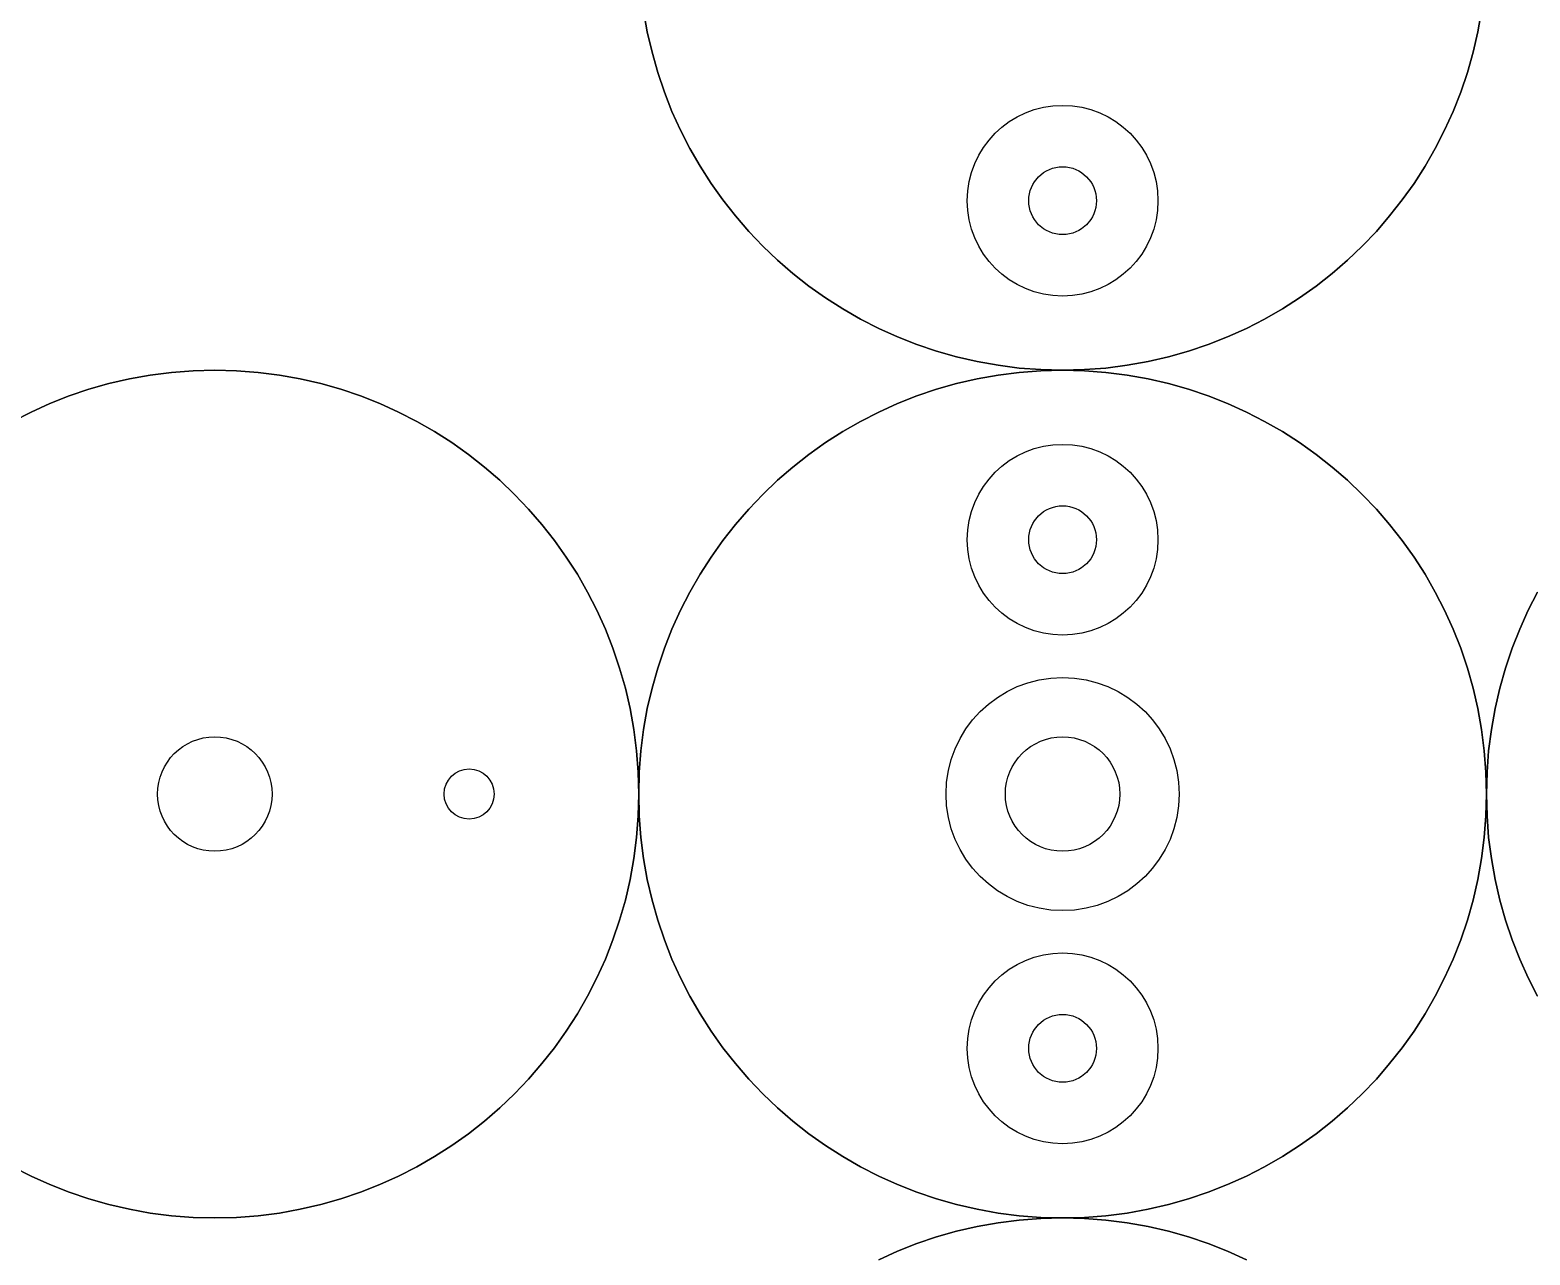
# Model space of a CAD drawing. Extents: x 0 to 10.3, y 0 to 10.3.
# Drawn here: x 2.701 to 6.24, y 4.05 to 6.94 of the extents above; entities that cross this region are included whole.
import ezdxf

# ---------------------------------------------------------------- set-up
doc = ezdxf.new("R2010")
doc.units = 0
doc.layers.add('Default Layer', color=1, linetype='CONTINUOUS')

msp = doc.modelspace()

# ---------------------------------------------------------------- linework, layer by layer
at = {"layer": 'Default Layer'}
for points in [[(5.1372, 8.3624, 0.414205), (1.912, 5.1372)], [(5.1372, 8.3624, -0.414205), (8.3624, 5.1372)], [(5.1372, 1.912, -0.414205), (1.912, 5.1372)]]:
    msp.add_lwpolyline(points, format="xyb", dxfattribs=at)
for points in [[(4.1487, 6.9849), (4.1575, 6.9356), (4.1686, 6.8872), (4.1821, 6.8398), (4.1978, 6.7933), (4.2157, 6.7479), (4.2358, 6.7036), (4.2578, 6.6605), (4.2819, 6.6186), (4.3079, 6.578), (4.3358, 6.5388), (4.3655, 6.5011), (4.3969, 6.4648), (4.43, 6.43), (4.4648, 6.3969), (4.5011, 6.3655), (4.5388, 6.3358), (4.578, 6.3079), (4.6186, 6.2819), (4.6605, 6.2578), (4.7036, 6.2358), (4.7479, 6.2157), (4.7933, 6.1978), (4.8398, 6.1821), (4.8872, 6.1686), (4.9356, 6.1575), (4.9849, 6.1487), (5.0349, 6.1423), (5.0857, 6.1385), (5.1372, 6.1372), (5.1886, 6.1385), (5.2394, 6.1423), (5.2894, 6.1487), (5.3387, 6.1575), (5.3871, 6.1686), (5.4345, 6.1821), (5.481, 6.1978), (5.5264, 6.2157), (5.5707, 6.2358), (5.6138, 6.2578), (5.6557, 6.2819), (5.6963, 6.3079), (5.7355, 6.3358), (5.7732, 6.3655), (5.8095, 6.3969), (5.8443, 6.43), (5.8774, 6.4648), (5.9088, 6.5011), (5.9385, 6.5388), (5.9664, 6.578), (5.9924, 6.6186), (6.0165, 6.6605), (6.0385, 6.7036), (6.0586, 6.7479), (6.0765, 6.7933), (6.0922, 6.8398), (6.1057, 6.8872), (6.1168, 6.9356), (6.1256, 6.9849)], [(6.1256, 6.9849), (6.1168, 6.9356), (6.1057, 6.8872), (6.0922, 6.8398), (6.0765, 6.7933), (6.0586, 6.7479), (6.0385, 6.7036), (6.0165, 6.6605), (5.9924, 6.6186), (5.9664, 6.578), (5.9385, 6.5388), (5.9088, 6.5011), (5.8774, 6.4648), (5.8443, 6.43), (5.8095, 6.3969), (5.7732, 6.3655), (5.7355, 6.3358), (5.6963, 6.3079), (5.6557, 6.2819), (5.6138, 6.2578), (5.5707, 6.2358), (5.5264, 6.2157), (5.481, 6.1978), (5.4345, 6.1821), (5.3871, 6.1686), (5.3387, 6.1575), (5.2894, 6.1487), (5.2394, 6.1423), (5.1886, 6.1385), (5.1372, 6.1372), (5.0857, 6.1385), (5.0349, 6.1423), (4.9849, 6.1487), (4.9356, 6.1575), (4.8872, 6.1686), (4.8398, 6.1821), (4.7933, 6.1978), (4.7479, 6.2157), (4.7036, 6.2358), (4.6605, 6.2578), (4.6186, 6.2819), (4.578, 6.3079), (4.5388, 6.3358), (4.5011, 6.3655), (4.4648, 6.3969), (4.43, 6.43), (4.3969, 6.4648), (4.3655, 6.5011), (4.3358, 6.5388), (4.3079, 6.578), (4.2819, 6.6186), (4.2578, 6.6605), (4.2358, 6.7036), (4.2157, 6.7479), (4.1978, 6.7933), (4.1821, 6.8398), (4.1686, 6.8872), (4.1575, 6.9356), (4.1487, 6.9849)], [(2.6605, 4.2578), (2.7036, 4.2358), (2.7479, 4.2157), (2.7933, 4.1978), (2.8398, 4.1821), (2.8872, 4.1686), (2.9356, 4.1575), (2.9849, 4.1487), (3.0349, 4.1423), (3.0857, 4.1385), (3.1372, 4.1372), (3.1886, 4.1385), (3.2394, 4.1423), (3.2894, 4.1487), (3.3387, 4.1575), (3.3871, 4.1686), (3.4345, 4.1821), (3.481, 4.1978), (3.5264, 4.2157), (3.5707, 4.2358), (3.6138, 4.2578), (3.6557, 4.2819), (3.6963, 4.3079), (3.7355, 4.3358), (3.7732, 4.3655), (3.8095, 4.3969), (3.8443, 4.43), (3.8774, 4.4648), (3.9088, 4.5011), (3.9385, 4.5388), (3.9664, 4.578), (3.9924, 4.6186), (4.0165, 4.6605), (4.0385, 4.7036), (4.0586, 4.7479), (4.0765, 4.7933), (4.0922, 4.8398), (4.1057, 4.8872), (4.1168, 4.9356), (4.1256, 4.9849), (4.132, 5.0349), (4.1359, 5.0857), (4.1372, 5.1372), (4.1372, 5.1372), (4.1359, 5.1886), (4.132, 5.2394), (4.1256, 5.2894), (4.1168, 5.3387), (4.1057, 5.3871), (4.0922, 5.4345), (4.0765, 5.481), (4.0586, 5.5264), (4.0385, 5.5707), (4.0165, 5.6138), (3.9924, 5.6557), (3.9664, 5.6963), (3.9385, 5.7355), (3.9088, 5.7732), (3.8774, 5.8095), (3.8443, 5.8443), (3.8095, 5.8774), (3.7732, 5.9088), (3.7355, 5.9385), (3.6963, 5.9664), (3.6557, 5.9924), (3.6138, 6.0165), (3.5707, 6.0385), (3.5264, 6.0586), (3.481, 6.0765), (3.4345, 6.0922), (3.3871, 6.1057), (3.3387, 6.1168), (3.2894, 6.1256), (3.2394, 6.132), (3.1886, 6.1359), (3.1372, 6.1372), (3.0857, 6.1359), (3.0349, 6.132), (2.9849, 6.1256), (2.9356, 6.1168), (2.8872, 6.1057), (2.8398, 6.0922), (2.7933, 6.0765), (2.7479, 6.0586), (2.7036, 6.0385), (2.6605, 6.0165)], [(2.6605, 6.0165), (2.7036, 6.0385), (2.7479, 6.0586), (2.7933, 6.0765), (2.8398, 6.0922), (2.8872, 6.1057), (2.9356, 6.1168), (2.9849, 6.1256), (3.0349, 6.132), (3.0857, 6.1359), (3.1372, 6.1372), (3.1886, 6.1359), (3.2394, 6.132), (3.2894, 6.1256), (3.3387, 6.1168), (3.3871, 6.1057), (3.4345, 6.0922), (3.481, 6.0765), (3.5264, 6.0586), (3.5707, 6.0385), (3.6138, 6.0165), (3.6557, 5.9924), (3.6963, 5.9664), (3.7355, 5.9385), (3.7732, 5.9088), (3.8095, 5.8774), (3.8443, 5.8443), (3.8774, 5.8095), (3.9088, 5.7732), (3.9385, 5.7355), (3.9664, 5.6963), (3.9924, 5.6557), (4.0165, 5.6138), (4.0385, 5.5707), (4.0586, 5.5264), (4.0765, 5.481), (4.0922, 5.4345), (4.1057, 5.3871), (4.1168, 5.3387), (4.1256, 5.2894), (4.132, 5.2394), (4.1359, 5.1886), (4.1372, 5.1372), (4.1359, 5.0857), (4.132, 5.0349), (4.1256, 4.9849), (4.1168, 4.9356), (4.1057, 4.8872), (4.0922, 4.8398), (4.0765, 4.7933), (4.0586, 4.7479), (4.0385, 4.7036), (4.0165, 4.6605), (3.9924, 4.6186), (3.9664, 4.578), (3.9385, 4.5388), (3.9088, 4.5011), (3.8774, 4.4648), (3.8443, 4.43), (3.8095, 4.3969), (3.7732, 4.3655), (3.7355, 4.3358), (3.6963, 4.3079), (3.6557, 4.2819), (3.6138, 4.2578), (3.5707, 4.2358), (3.5264, 4.2157), (3.481, 4.1978), (3.4345, 4.1821), (3.3871, 4.1686), (3.3387, 4.1575), (3.2894, 4.1487), (3.2394, 4.1423), (3.1886, 4.1385), (3.1372, 4.1372), (3.0857, 4.1385), (3.0349, 4.1423), (2.9849, 4.1487), (2.9356, 4.1575), (2.8872, 4.1686), (2.8398, 4.1821), (2.7933, 4.1978), (2.7479, 4.2157), (2.7036, 4.2358), (2.6605, 4.2578)], [(6.2578, 5.6138), (6.2358, 5.5707), (6.2157, 5.5264), (6.1978, 5.481), (6.1821, 5.4345), (6.1686, 5.3871), (6.1575, 5.3387), (6.1487, 5.2894), (6.1423, 5.2394), (6.1385, 5.1886), (6.1372, 5.1372), (6.1385, 5.0857), (6.1423, 5.0349), (6.1487, 4.9849), (6.1575, 4.9356), (6.1686, 4.8872), (6.1821, 4.8398), (6.1978, 4.7933), (6.2157, 4.7479), (6.2358, 4.7036), (6.2578, 4.6605)], [(6.2578, 4.6605), (6.2358, 4.7036), (6.2157, 4.7479), (6.1978, 4.7933), (6.1821, 4.8398), (6.1686, 4.8872), (6.1575, 4.9356), (6.1487, 4.9849), (6.1423, 5.0349), (6.1385, 5.0857), (6.1372, 5.1372), (6.1372, 5.1372), (6.1385, 5.1886), (6.1423, 5.2394), (6.1487, 5.2894), (6.1575, 5.3387), (6.1686, 5.3871), (6.1821, 5.4345), (6.1978, 5.481), (6.2157, 5.5264), (6.2358, 5.5707), (6.2578, 5.6138)], [(5.5707, 4.0385), (5.5264, 4.0586), (5.481, 4.0765), (5.4345, 4.0922), (5.3871, 4.1057), (5.3387, 4.1168), (5.2894, 4.1256), (5.2394, 4.132), (5.1886, 4.1359), (5.1372, 4.1372), (5.0857, 4.1359), (5.0349, 4.132), (4.9849, 4.1256), (4.9356, 4.1168), (4.8872, 4.1057), (4.8398, 4.0922), (4.7933, 4.0765), (4.7479, 4.0586), (4.7036, 4.0385)], [(4.7036, 4.0385), (4.7479, 4.0586), (4.7933, 4.0765), (4.8398, 4.0922), (4.8872, 4.1057), (4.9356, 4.1168), (4.9849, 4.1256), (5.0349, 4.132), (5.0857, 4.1359), (5.1372, 4.1372), (5.1886, 4.1359), (5.2394, 4.132), (5.2894, 4.1256), (5.3387, 4.1168), (5.3871, 4.1057), (5.4345, 4.0922), (5.481, 4.0765), (5.5264, 4.0586), (5.5707, 4.0385)]]:
    msp.add_lwpolyline(points, dxfattribs=at)
for points in [[(4.9122, 6.5371), (4.9134, 6.5601), (4.9168, 6.5824), (4.9223, 6.604), (4.9299, 6.6247), (4.9394, 6.6443), (4.9506, 6.6629), (4.9636, 6.6802), (4.9781, 6.6962), (4.9941, 6.7107), (5.0114, 6.7237), (5.03, 6.7349), (5.0496, 6.7444), (5.0703, 6.752), (5.0919, 6.7575), (5.1142, 6.7609), (5.1372, 6.7621), (5.1602, 6.7609), (5.1825, 6.7575), (5.2041, 6.752), (5.2248, 6.7444), (5.2444, 6.7349), (5.263, 6.7237), (5.2803, 6.7107), (5.2963, 6.6962), (5.3108, 6.6802), (5.3238, 6.6629), (5.335, 6.6443), (5.3445, 6.6247), (5.3521, 6.604), (5.3576, 6.5824), (5.361, 6.5601), (5.3622, 6.5371), (5.361, 6.5141), (5.3576, 6.4918), (5.3521, 6.4702), (5.3445, 6.4495), (5.335, 6.4299), (5.3238, 6.4113), (5.3108, 6.394), (5.2963, 6.378), (5.2803, 6.3635), (5.263, 6.3505), (5.2444, 6.3393), (5.2248, 6.3298), (5.2041, 6.3222), (5.1825, 6.3167), (5.1602, 6.3133), (5.1372, 6.3121), (5.1142, 6.3133), (5.0919, 6.3167), (5.0703, 6.3222), (5.0496, 6.3298), (5.03, 6.3393), (5.0114, 6.3505), (4.9941, 6.3635), (4.9781, 6.378), (4.9636, 6.394), (4.9506, 6.4113), (4.9394, 6.4299), (4.9299, 6.4495), (4.9223, 6.4702), (4.9168, 6.4918), (4.9134, 6.5141), (4.9122, 6.5371)], [(5.0572, 6.5371), (5.0576, 6.5453), (5.0588, 6.5532), (5.0608, 6.5609), (5.0635, 6.5682), (5.0669, 6.5752), (5.0709, 6.5818), (5.0806, 6.5937), (5.0925, 6.6034), (5.0991, 6.6074), (5.1061, 6.6108), (5.1134, 6.6135), (5.1211, 6.6155), (5.129, 6.6167), (5.1372, 6.6171), (5.1454, 6.6167), (5.1533, 6.6155), (5.161, 6.6135), (5.1683, 6.6108), (5.1753, 6.6074), (5.1819, 6.6034), (5.1938, 6.5937), (5.2035, 6.5818), (5.2075, 6.5752), (5.2109, 6.5682), (5.2136, 6.5609), (5.2156, 6.5532), (5.2168, 6.5453), (5.2172, 6.5371), (5.2168, 6.5289), (5.2156, 6.521), (5.2136, 6.5133), (5.2109, 6.506), (5.2075, 6.499), (5.2035, 6.4924), (5.1938, 6.4805), (5.1819, 6.4708), (5.1753, 6.4668), (5.1683, 6.4634), (5.161, 6.4607), (5.1533, 6.4587), (5.1454, 6.4575), (5.1372, 6.4571), (5.129, 6.4575), (5.1211, 6.4587), (5.1134, 6.4607), (5.1061, 6.4634), (5.0991, 6.4668), (5.0925, 6.4708), (5.0806, 6.4805), (5.0709, 6.4924), (5.0669, 6.499), (5.0635, 6.506), (5.0608, 6.5133), (5.0588, 6.521), (5.0576, 6.5289), (5.0572, 6.5371)], [(4.1372, 5.1372), (4.1385, 5.1886), (4.1423, 5.2394), (4.1487, 5.2894), (4.1575, 5.3387), (4.1686, 5.3871), (4.1821, 5.4345), (4.1978, 5.481), (4.2157, 5.5264), (4.2358, 5.5707), (4.2578, 5.6138), (4.2819, 5.6557), (4.3079, 5.6963), (4.3358, 5.7355), (4.3655, 5.7732), (4.3969, 5.8095), (4.43, 5.8443), (4.4648, 5.8774), (4.5011, 5.9088), (4.5388, 5.9385), (4.578, 5.9664), (4.6186, 5.9924), (4.6605, 6.0165), (4.7036, 6.0385), (4.7479, 6.0586), (4.7933, 6.0765), (4.8398, 6.0922), (4.8872, 6.1057), (4.9356, 6.1168), (4.9849, 6.1256), (5.0349, 6.132), (5.0857, 6.1359), (5.1372, 6.1372), (5.1886, 6.1359), (5.2394, 6.132), (5.2894, 6.1256), (5.3387, 6.1168), (5.3871, 6.1057), (5.4345, 6.0922), (5.481, 6.0765), (5.5264, 6.0586), (5.5707, 6.0385), (5.6138, 6.0165), (5.6557, 5.9924), (5.6963, 5.9664), (5.7355, 5.9385), (5.7732, 5.9088), (5.8095, 5.8774), (5.8443, 5.8443), (5.8774, 5.8095), (5.9088, 5.7732), (5.9385, 5.7355), (5.9664, 5.6963), (5.9924, 5.6557), (6.0165, 5.6138), (6.0385, 5.5707), (6.0586, 5.5264), (6.0765, 5.481), (6.0922, 5.4345), (6.1057, 5.3871), (6.1168, 5.3387), (6.1256, 5.2894), (6.132, 5.2394), (6.1359, 5.1886), (6.1372, 5.1372), (6.1359, 5.0857), (6.132, 5.0349), (6.1256, 4.9849), (6.1168, 4.9356), (6.1057, 4.8872), (6.0922, 4.8398), (6.0765, 4.7933), (6.0586, 4.7479), (6.0385, 4.7036), (6.0165, 4.6605), (5.9924, 4.6186), (5.9664, 4.578), (5.9385, 4.5388), (5.9088, 4.5011), (5.8774, 4.4648), (5.8443, 4.43), (5.8095, 4.3969), (5.7732, 4.3655), (5.7355, 4.3358), (5.6963, 4.3079), (5.6557, 4.2819), (5.6138, 4.2578), (5.5707, 4.2358), (5.5264, 4.2157), (5.481, 4.1978), (5.4345, 4.1821), (5.3871, 4.1686), (5.3387, 4.1575), (5.2894, 4.1487), (5.2394, 4.1423), (5.1886, 4.1385), (5.1372, 4.1372), (5.0857, 4.1385), (5.0349, 4.1423), (4.9849, 4.1487), (4.9356, 4.1575), (4.8872, 4.1686), (4.8398, 4.1821), (4.7933, 4.1978), (4.7479, 4.2157), (4.7036, 4.2358), (4.6605, 4.2578), (4.6186, 4.2819), (4.578, 4.3079), (4.5388, 4.3358), (4.5011, 4.3655), (4.4648, 4.3969), (4.43, 4.43), (4.3969, 4.4648), (4.3655, 4.5011), (4.3358, 4.5388), (4.3079, 4.578), (4.2819, 4.6186), (4.2578, 4.6605), (4.2358, 4.7036), (4.2157, 4.7479), (4.1978, 4.7933), (4.1821, 4.8398), (4.1686, 4.8872), (4.1575, 4.9356), (4.1487, 4.9849), (4.1423, 5.0349), (4.1385, 5.0857), (4.1372, 5.1372)], [(6.1372, 5.1372), (6.1359, 5.1886), (6.132, 5.2394), (6.1256, 5.2894), (6.1168, 5.3387), (6.1057, 5.3871), (6.0922, 5.4345), (6.0765, 5.481), (6.0586, 5.5264), (6.0385, 5.5707), (6.0165, 5.6138), (5.9924, 5.6557), (5.9664, 5.6963), (5.9385, 5.7355), (5.9088, 5.7732), (5.8774, 5.8095), (5.8443, 5.8443), (5.8095, 5.8774), (5.7732, 5.9088), (5.7355, 5.9385), (5.6963, 5.9664), (5.6557, 5.9924), (5.6138, 6.0165), (5.5707, 6.0385), (5.5264, 6.0586), (5.481, 6.0765), (5.4345, 6.0922), (5.3871, 6.1057), (5.3387, 6.1168), (5.2894, 6.1256), (5.2394, 6.132), (5.1886, 6.1359), (5.1372, 6.1372), (5.0857, 6.1359), (5.0349, 6.132), (4.9849, 6.1256), (4.9356, 6.1168), (4.8872, 6.1057), (4.8398, 6.0922), (4.7933, 6.0765), (4.7479, 6.0586), (4.7036, 6.0385), (4.6605, 6.0165), (4.6186, 5.9924), (4.578, 5.9664), (4.5388, 5.9385), (4.5011, 5.9088), (4.4648, 5.8774), (4.43, 5.8443), (4.3969, 5.8095), (4.3655, 5.7732), (4.3358, 5.7355), (4.3079, 5.6963), (4.2819, 5.6557), (4.2578, 5.6138), (4.2358, 5.5707), (4.2157, 5.5264), (4.1978, 5.481), (4.1821, 5.4345), (4.1686, 5.3871), (4.1575, 5.3387), (4.1487, 5.2894), (4.1423, 5.2394), (4.1385, 5.1886), (4.1372, 5.1372), (4.1385, 5.0857), (4.1423, 5.0349), (4.1487, 4.9849), (4.1575, 4.9356), (4.1686, 4.8872), (4.1821, 4.8398), (4.1978, 4.7933), (4.2157, 4.7479), (4.2358, 4.7036), (4.2578, 4.6605), (4.2819, 4.6186), (4.3079, 4.578), (4.3358, 4.5388), (4.3655, 4.5011), (4.3969, 4.4648), (4.43, 4.43), (4.4648, 4.3969), (4.5011, 4.3655), (4.5388, 4.3358), (4.578, 4.3079), (4.6186, 4.2819), (4.6605, 4.2578), (4.7036, 4.2358), (4.7479, 4.2157), (4.7933, 4.1978), (4.8398, 4.1821), (4.8872, 4.1686), (4.9356, 4.1575), (4.9849, 4.1487), (5.0349, 4.1423), (5.0857, 4.1385), (5.1372, 4.1372), (5.1886, 4.1385), (5.2394, 4.1423), (5.2894, 4.1487), (5.3387, 4.1575), (5.3871, 4.1686), (5.4345, 4.1821), (5.481, 4.1978), (5.5264, 4.2157), (5.5707, 4.2358), (5.6138, 4.2578), (5.6557, 4.2819), (5.6963, 4.3079), (5.7355, 4.3358), (5.7732, 4.3655), (5.8095, 4.3969), (5.8443, 4.43), (5.8774, 4.4648), (5.9088, 4.5011), (5.9385, 4.5388), (5.9664, 4.578), (5.9924, 4.6186), (6.0165, 4.6605), (6.0385, 4.7036), (6.0586, 4.7479), (6.0765, 4.7933), (6.0922, 4.8398), (6.1057, 4.8872), (6.1168, 4.9356), (6.1256, 4.9849), (6.132, 5.0349), (6.1359, 5.0857), (6.1372, 5.1372)], [(4.9122, 5.7372), (4.9134, 5.7602), (4.9168, 5.7825), (4.9223, 5.8041), (4.9299, 5.8248), (4.9394, 5.8444), (4.9506, 5.863), (4.9636, 5.8803), (4.9781, 5.8963), (4.9941, 5.9108), (5.0114, 5.9238), (5.03, 5.935), (5.0496, 5.9445), (5.0703, 5.9521), (5.0919, 5.9576), (5.1142, 5.961), (5.1372, 5.9622), (5.1602, 5.961), (5.1825, 5.9576), (5.2041, 5.9521), (5.2248, 5.9445), (5.2444, 5.935), (5.263, 5.9238), (5.2803, 5.9108), (5.2963, 5.8963), (5.3108, 5.8803), (5.3238, 5.863), (5.335, 5.8444), (5.3445, 5.8248), (5.3521, 5.8041), (5.3576, 5.7825), (5.361, 5.7602), (5.3622, 5.7372), (5.361, 5.7142), (5.3576, 5.6919), (5.3521, 5.6703), (5.3445, 5.6496), (5.335, 5.63), (5.3238, 5.6114), (5.3108, 5.5941), (5.2963, 5.5781), (5.2803, 5.5636), (5.263, 5.5506), (5.2444, 5.5394), (5.2248, 5.5299), (5.2041, 5.5223), (5.1825, 5.5168), (5.1602, 5.5134), (5.1372, 5.5122), (5.1142, 5.5134), (5.0919, 5.5168), (5.0703, 5.5223), (5.0496, 5.5299), (5.03, 5.5394), (5.0114, 5.5506), (4.9941, 5.5636), (4.9781, 5.5781), (4.9636, 5.5941), (4.9506, 5.6114), (4.9394, 5.63), (4.9299, 5.6496), (4.9223, 5.6703), (4.9168, 5.6919), (4.9134, 5.7142), (4.9122, 5.7372)], [(5.0572, 5.7372), (5.0576, 5.7454), (5.0588, 5.7533), (5.0608, 5.761), (5.0635, 5.7683), (5.0669, 5.7753), (5.0709, 5.7819), (5.0806, 5.7938), (5.0925, 5.8035), (5.0991, 5.8075), (5.1061, 5.8109), (5.1134, 5.8136), (5.1211, 5.8156), (5.129, 5.8168), (5.1372, 5.8172), (5.1454, 5.8168), (5.1533, 5.8156), (5.161, 5.8136), (5.1683, 5.8109), (5.1753, 5.8075), (5.1819, 5.8035), (5.1938, 5.7938), (5.2035, 5.7819), (5.2075, 5.7753), (5.2109, 5.7683), (5.2136, 5.761), (5.2156, 5.7533), (5.2168, 5.7454), (5.2172, 5.7372), (5.2168, 5.729), (5.2156, 5.7211), (5.2136, 5.7134), (5.2109, 5.7061), (5.2075, 5.6991), (5.2035, 5.6925), (5.1938, 5.6806), (5.1819, 5.6709), (5.1753, 5.6669), (5.1683, 5.6635), (5.161, 5.6608), (5.1533, 5.6588), (5.1454, 5.6576), (5.1372, 5.6572), (5.129, 5.6576), (5.1211, 5.6588), (5.1134, 5.6608), (5.1061, 5.6635), (5.0991, 5.6669), (5.0925, 5.6709), (5.0806, 5.6806), (5.0709, 5.6925), (5.0669, 5.6991), (5.0635, 5.7061), (5.0608, 5.7134), (5.0588, 5.7211), (5.0576, 5.729), (5.0572, 5.7372)], [(4.8622, 5.1372), (4.8636, 5.1653), (4.8678, 5.1926), (4.8746, 5.219), (4.8838, 5.2442), (4.8954, 5.2683), (4.9092, 5.291), (4.925, 5.3121), (4.9427, 5.3317), (4.9623, 5.3494), (4.9834, 5.3652), (5.0061, 5.379), (5.0302, 5.3906), (5.0554, 5.3998), (5.0818, 5.4066), (5.1091, 5.4108), (5.1372, 5.4122), (5.1653, 5.4108), (5.1926, 5.4066), (5.219, 5.3998), (5.2442, 5.3906), (5.2683, 5.379), (5.291, 5.3652), (5.3121, 5.3494), (5.3317, 5.3317), (5.3494, 5.3121), (5.3652, 5.291), (5.379, 5.2683), (5.3906, 5.2442), (5.3998, 5.219), (5.4066, 5.1926), (5.4108, 5.1653), (5.4122, 5.1372), (5.4108, 5.1091), (5.4066, 5.0818), (5.3998, 5.0554), (5.3906, 5.0302), (5.379, 5.0061), (5.3652, 4.9834), (5.3494, 4.9623), (5.3317, 4.9427), (5.3121, 4.925), (5.291, 4.9092), (5.2683, 4.8954), (5.2442, 4.8838), (5.219, 4.8746), (5.1926, 4.8678), (5.1653, 4.8636), (5.1372, 4.8622), (5.1091, 4.8636), (5.0818, 4.8678), (5.0554, 4.8746), (5.0302, 4.8838), (5.0061, 4.8954), (4.9834, 4.9092), (4.9623, 4.925), (4.9427, 4.9427), (4.925, 4.9623), (4.9092, 4.9834), (4.8954, 5.0061), (4.8838, 5.0302), (4.8746, 5.0554), (4.8678, 5.0818), (4.8636, 5.1091), (4.8622, 5.1372)], [(3.0021, 5.1372), (3.0028, 5.151), (3.0048, 5.1644), (3.0082, 5.1773), (3.0127, 5.1897), (3.0184, 5.2015), (3.0252, 5.2127), (3.0329, 5.2231), (3.0416, 5.2327), (3.0512, 5.2414), (3.0616, 5.2491), (3.0728, 5.2559), (3.0846, 5.2616), (3.097, 5.2661), (3.1099, 5.2695), (3.1233, 5.2715), (3.1371, 5.2722), (3.1509, 5.2715), (3.1643, 5.2695), (3.1772, 5.2661), (3.1896, 5.2616), (3.2014, 5.2559), (3.2126, 5.2491), (3.223, 5.2414), (3.2326, 5.2327), (3.2413, 5.2231), (3.249, 5.2127), (3.2558, 5.2015), (3.2615, 5.1897), (3.266, 5.1773), (3.2694, 5.1644), (3.2714, 5.151), (3.2721, 5.1372), (3.2714, 5.1234), (3.2694, 5.11), (3.266, 5.0971), (3.2615, 5.0847), (3.2558, 5.0729), (3.249, 5.0617), (3.2413, 5.0513), (3.2326, 5.0417), (3.223, 5.033), (3.2126, 5.0253), (3.2014, 5.0185), (3.1896, 5.0128), (3.1772, 5.0083), (3.1643, 5.0049), (3.1509, 5.0029), (3.1371, 5.0022), (3.1233, 5.0029), (3.1099, 5.0049), (3.097, 5.0083), (3.0846, 5.0128), (3.0728, 5.0185), (3.0616, 5.0253), (3.0512, 5.033), (3.0416, 5.0417), (3.0329, 5.0513), (3.0252, 5.0617), (3.0184, 5.0729), (3.0127, 5.0847), (3.0082, 5.0971), (3.0048, 5.11), (3.0028, 5.1234), (3.0021, 5.1372)], [(5.0022, 5.1372), (5.0029, 5.151), (5.0049, 5.1644), (5.0083, 5.1773), (5.0128, 5.1897), (5.0185, 5.2015), (5.0253, 5.2127), (5.033, 5.2231), (5.0417, 5.2327), (5.0513, 5.2414), (5.0617, 5.2491), (5.0729, 5.2559), (5.0847, 5.2616), (5.0971, 5.2661), (5.11, 5.2695), (5.1234, 5.2715), (5.1372, 5.2722), (5.151, 5.2715), (5.1644, 5.2695), (5.1773, 5.2661), (5.1897, 5.2616), (5.2015, 5.2559), (5.2127, 5.2491), (5.2231, 5.2414), (5.2327, 5.2327), (5.2414, 5.2231), (5.2491, 5.2127), (5.2559, 5.2015), (5.2616, 5.1897), (5.2661, 5.1773), (5.2695, 5.1644), (5.2715, 5.151), (5.2722, 5.1372), (5.2715, 5.1234), (5.2695, 5.11), (5.2661, 5.0971), (5.2616, 5.0847), (5.2559, 5.0729), (5.2491, 5.0617), (5.2414, 5.0513), (5.2327, 5.0417), (5.2231, 5.033), (5.2127, 5.0253), (5.2015, 5.0185), (5.1897, 5.0128), (5.1773, 5.0083), (5.1644, 5.0049), (5.151, 5.0029), (5.1372, 5.0022), (5.1234, 5.0029), (5.11, 5.0049), (5.0971, 5.0083), (5.0847, 5.0128), (5.0729, 5.0185), (5.0617, 5.0253), (5.0513, 5.033), (5.0417, 5.0417), (5.033, 5.0513), (5.0253, 5.0617), (5.0185, 5.0729), (5.0128, 5.0847), (5.0083, 5.0971), (5.0049, 5.11), (5.0029, 5.1234), (5.0022, 5.1372)], [(3.678, 5.1372), (3.6792, 5.1491), (3.6826, 5.1602), (3.6881, 5.1702), (3.6953, 5.179), (3.7041, 5.1862), (3.7141, 5.1917), (3.7252, 5.1951), (3.7371, 5.1963), (3.749, 5.1951), (3.7601, 5.1917), (3.7701, 5.1862), (3.7789, 5.179), (3.7861, 5.1702), (3.7916, 5.1602), (3.795, 5.1491), (3.7962, 5.1372), (3.795, 5.1253), (3.7916, 5.1142), (3.7861, 5.1042), (3.7789, 5.0954), (3.7701, 5.0882), (3.7601, 5.0827), (3.749, 5.0793), (3.7371, 5.0781), (3.7252, 5.0793), (3.7141, 5.0827), (3.7041, 5.0882), (3.6953, 5.0954), (3.6881, 5.1042), (3.6826, 5.1142), (3.6792, 5.1253), (3.678, 5.1372)], [(4.9122, 4.5372), (4.9134, 4.5602), (4.9168, 4.5825), (4.9223, 4.6041), (4.9299, 4.6248), (4.9394, 4.6444), (4.9506, 4.663), (4.9636, 4.6803), (4.9781, 4.6963), (4.9941, 4.7108), (5.0114, 4.7238), (5.03, 4.735), (5.0496, 4.7445), (5.0703, 4.7521), (5.0919, 4.7576), (5.1142, 4.761), (5.1372, 4.7622), (5.1602, 4.761), (5.1825, 4.7576), (5.2041, 4.7521), (5.2248, 4.7445), (5.2444, 4.735), (5.263, 4.7238), (5.2803, 4.7108), (5.2963, 4.6963), (5.3108, 4.6803), (5.3238, 4.663), (5.335, 4.6444), (5.3445, 4.6248), (5.3521, 4.6041), (5.3576, 4.5825), (5.361, 4.5602), (5.3622, 4.5372), (5.361, 4.5142), (5.3576, 4.4919), (5.3521, 4.4703), (5.3445, 4.4496), (5.335, 4.43), (5.3238, 4.4114), (5.3108, 4.3941), (5.2963, 4.3781), (5.2803, 4.3636), (5.263, 4.3506), (5.2444, 4.3394), (5.2248, 4.3299), (5.2041, 4.3223), (5.1825, 4.3168), (5.1602, 4.3134), (5.1372, 4.3122), (5.1142, 4.3134), (5.0919, 4.3168), (5.0703, 4.3223), (5.0496, 4.3299), (5.03, 4.3394), (5.0114, 4.3506), (4.9941, 4.3636), (4.9781, 4.3781), (4.9636, 4.3941), (4.9506, 4.4114), (4.9394, 4.43), (4.9299, 4.4496), (4.9223, 4.4703), (4.9168, 4.4919), (4.9134, 4.5142), (4.9122, 4.5372)], [(5.0572, 4.5372), (5.0576, 4.5454), (5.0588, 4.5533), (5.0608, 4.561), (5.0635, 4.5683), (5.0669, 4.5753), (5.0709, 4.5819), (5.0806, 4.5938), (5.0925, 4.6035), (5.0991, 4.6075), (5.1061, 4.6109), (5.1134, 4.6136), (5.1211, 4.6156), (5.129, 4.6168), (5.1372, 4.6172), (5.1454, 4.6168), (5.1533, 4.6156), (5.161, 4.6136), (5.1683, 4.6109), (5.1753, 4.6075), (5.1819, 4.6035), (5.1938, 4.5938), (5.2035, 4.5819), (5.2075, 4.5753), (5.2109, 4.5683), (5.2136, 4.561), (5.2156, 4.5533), (5.2168, 4.5454), (5.2172, 4.5372), (5.2168, 4.529), (5.2156, 4.5211), (5.2136, 4.5134), (5.2109, 4.5061), (5.2075, 4.4991), (5.2035, 4.4925), (5.1938, 4.4806), (5.1819, 4.4709), (5.1753, 4.4669), (5.1683, 4.4635), (5.161, 4.4608), (5.1533, 4.4588), (5.1454, 4.4576), (5.1372, 4.4572), (5.129, 4.4576), (5.1211, 4.4588), (5.1134, 4.4608), (5.1061, 4.4635), (5.0991, 4.4669), (5.0925, 4.4709), (5.0806, 4.4806), (5.0709, 4.4925), (5.0669, 4.4991), (5.0635, 4.5061), (5.0608, 4.5134), (5.0588, 4.5211), (5.0576, 4.529), (5.0572, 4.5372)]]:
    msp.add_lwpolyline(points, close=True, dxfattribs=at)

doc.saveas('drawing.dxf')
